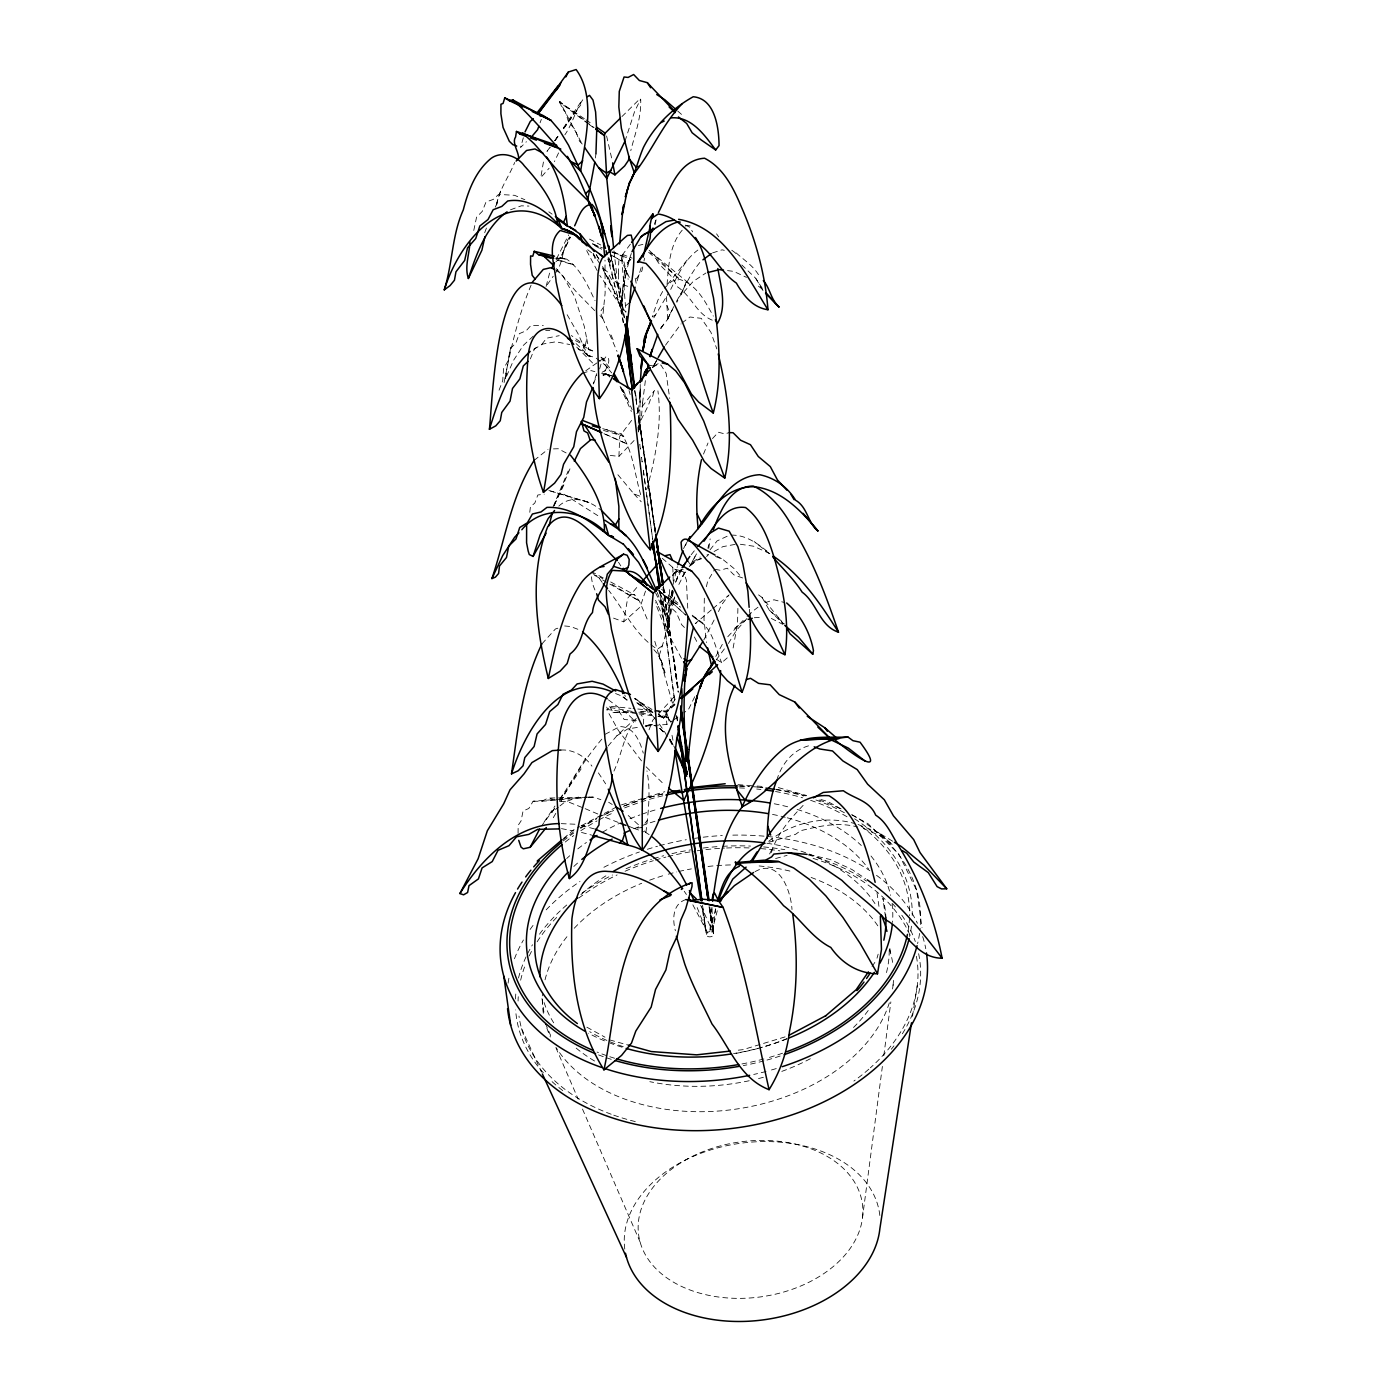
<?xml version="1.0" encoding="UTF-8"?>
<svg xmlns="http://www.w3.org/2000/svg" width="1391" height="1391" viewBox="0 0 1391 1391"><rect width="100%" height="100%" fill="white"/><g stroke="black" fill="none" stroke-linecap="round" stroke-linejoin="round"><path stroke-width="0.75" stroke-dasharray="5 3.75" d="M638.799 418.952L639.599 425.003M668.619 621.308L668.636 612.127M613.031 288.546L611.571 284.859L617.674 299.621M620.612 307.307L622.125 312.158L621.377 309.185M708.784 548.489L710.14 538.856M518.078 833.365L518.148 825.315L521.051 820.951L523.068 810.97L528.823 808.484L533.101 801.233L586.863 797.078M712.766 928.301L713.826 934.543A3.808 2.643 -8 0 1 709.74 936.856A3.808 2.643 -8 0 1 706.35 934.526L701.846 906.723M638.313 431.071L638.365 425.368M640.782 431.697L655.265 532.492L639.199 420.76L639.46 421.682M673.244 580.986L672.722 563.946M618.3 287.815L618.508 274.062M668.584 611.762L668.81 603.52M622.073 298.822L621.933 305.411M638.347 420.412L638.643 411.006M704.315 598.217L704.02 619.76L706.454 642.538M618.386 273.801L618.821 260.708M640.243 384.507L639.877 424.359L655.526 532.075M630.349 244.19L621.603 255.979L625.933 312.019M600.912 357.139L611.901 370.423M603.868 306.663L600.199 311.932L602.616 318.017L605.12 293.153L605.015 260.187M668.793 603.329L669.732 589.054M622.42 290.354L622.038 298.63M667.054 284.581C668.567 264.951 669.749 242.417 684.528 227.672M638.26 423.473L638.399 420.778M668.48 636.278L669.071 625.376M605.398 361.121L601.016 356.826M638.591 410.623L639.095 402.138M602.355 267.976L603.485 270.184M645.928 832.427C648.31 812.048 650.936 791.236 646.954 770.892M627.567 399.999L621.221 387.724M622.386 290.163L624.768 270.671L629.028 260.604M710.019 929.588L711.966 907.175M668.984 625.028L669.836 614.961M641.494 416.031L642.607 403.094M639.947 428.411L639.964 424.933L655.474 532.266M612.023 274.062L618.352 299.83M639.773 394.227L639.06 401.947M672.044 744.689L669.036 739.177M622.733 295.918L622.02 303.516M636.991 713.6L607.658 709.566L609.814 706.28L630.923 708.332M642.538 402.938L645.563 379.152M613.553 618.126L623.672 621.847L627.654 598.252L637.982 586.063M529.78 512.288L530.423 506.828L534.84 503.003L537.83 495.005L544.281 494.17M668.01 620.125L669.506 607.745M669.766 614.596L670.862 605.45M712.766 930.179L715.704 909.61M639.738 394.036L640.625 387.098M737.891 608.389L737.526 623.881L732.605 650.814M862.576 1217.055A112.949 78.174 -8 0 0 701.673 1152.165A112.949 78.174 -8 0 0 687.276 1288.918A112.949 78.174 -8 0 0 862.576 1217.055L882.381 1066.445M883.807 1055.682L890.866 1001.885M892.57 988.984L893.144 984.672M597.226 259.665L600.373 264.725M622.629 295.57L625.533 275.679L623.898 285.451M595.383 158L595.939 153.862M504.098 382.577C510.775 348.411 518.426 314.192 532.388 282.147M706.35 934.456L706.454 933.83A3.808 2.643 -8 0 1 711.931 931.727L712.748 932.074L709.149 906.845L712.853 926.545M672.983 590.932C671.331 612.996 666.341 634.574 659.195 655.491M912.496 1016.369L917.451 984.167M669.367 607.432L671.766 591.923M670.827 605.259L673.644 589.019M668.48 623.62L663.698 611.397M543.429 161.999L540.769 177.596L549.132 168.207M623.898 284.964L625.567 275.609M510.723 347.211L504.846 380.039L506.898 373.536M706.385 586.724L707.689 581.09L714.209 570.188M622.073 310.732L622.09 312.106M668.706 622.838L674.6 596.982M642.729 266.968L641.912 270.932L634.731 281.104M668.828 623.185L668.567 624.472L664.394 612.023M771.414 852.544C776.7 834.183 790.175 819.038 803.129 805.372M625.533 275.418L629.723 258.413L627.567 266.307M593.557 383.777L596.791 375.118M655.074 224.716L656.43 218.37L654.379 224.142M643.963 261.039L644.589 258.117M637.913 428.011C640.886 417.839 647.841 408.937 650.605 398.8C654.483 397.53 652.031 388.193 656.969 390.923M673.07 584.481L677.33 566.624M643.477 724.137L643.755 717.339L641.095 715.322M556.122 270.15L562.138 274.618L574.327 296.022L584.342 326.555L586.759 338.848L585.228 345.577L588.706 349.193L592.757 350.741M711.809 932.092L717.269 910.74M624.959 141.256L634.574 111.61L640.677 99.091C641.581 116.948 635.026 133.745 630.784 150.68M641.164 267.681L636.348 283.364M710.001 930.492L715.687 908.653M707.88 548.228L708.801 544.524M546.107 286.407L549.845 272.097M611.153 335.092L614.196 342.534M645.528 591.071L640.069 607.102L623.672 621.847M496.674 204.946C499.126 189.246 508.932 176.883 514.67 162.486M582.777 99.787C575.248 110.793 572.553 123.729 564.868 134.823M667.767 319.078L674.444 305.098M523.346 137.744L520.599 147.411L526.424 141.726M554.209 505.611L571.284 465.794M599.625 368.928L601.434 362.738L606.285 356.305C612.84 359.886 604.929 370.058 602.946 375.031L608.51 374.422L611.397 375.848L605.867 374.37L603.242 375.222L605.78 374.179M876.991 958.19L878.156 954.156M558.591 152.888L554.418 161.652M646.885 489.128C655.491 457.552 662.325 423.629 657.908 390.871M496.326 204.181L501.612 187.889M499.056 390.21L502.725 380.63L503.559 368.702L508.167 360.652L510.306 348.654L515.887 342.986L519.365 333.631L526.181 330.745L530.84 325.564L543.307 325.407M631.34 253.492L629.532 258.691L623.516 256.518L622.281 254.327L620.769 255.196L624.176 266.689L629.514 277.783M612.092 273.888L611.866 271.784M675.417 582.377L682.059 568.728M540.091 122.791L541.342 119.348M484.694 232.749L487.545 224.942M703.516 454.075L708.002 442.999M699.777 262.516C689.884 274.653 683.677 288.476 676.826 302.316M686.076 281.938L681.225 294.944L693.17 281.451L705.933 273.001M649.058 729.823L652.692 720.347L657.056 715.565M601.799 739.16C585.281 758.704 571.353 780.681 559.878 803.615M653.84 317.791L668.515 293.066M776.804 780.142C781.62 763.659 793.287 749.366 810.449 745.35M530.354 358.913L534.596 348.567L537.621 346.794M630.592 259.387L627.08 262.986L628.784 260.569M555.791 813.37L551.549 820.69M553.096 506.776L568.189 470.958M667.802 318.974L671.627 310.315M506.585 376.109L513.54 360.339L523.277 345.42L534.022 335.44M718.504 611.605L721.39 605.068L728.675 595.365M495.283 207.137L498.048 200.982M716.191 659.943L727.232 645.024M555.948 261.647L560.138 258.396L570.258 237.096M555.931 258.048L560.138 258.396L570.258 237.357M554.14 505.194L564.729 483.146M687.867 561.216L690.527 564.763L696.665 553.583L690.666 564.694M613.935 771.101C622.107 753.592 624.055 733.283 636.643 717.947M683.555 548.61L686.806 542.003M769.623 853.952L772.196 848.736M686.945 542.142L685.311 545.411L686.911 542.212M694.735 696.717L688.788 708.871L683.937 712.835M556.417 259.022L568.658 234.905M656.274 360.982L652.327 368.076L655.717 362.234M648.867 365.242L653.735 366.042L658.239 357.417M674.148 573.144L672.931 575.422L675.783 571.736L674.305 572.97M715.774 656.465L723.72 641.773M569.684 236.922C561.651 247.581 564.016 262.464 555.565 272.879M670.705 289.415C677.73 275.348 684.737 259.63 697.847 250.067M662.655 291.467L657.978 299.987L652.24 316.905L655.683 314.818M676.478 301.447L683.485 288.841M672.618 575.405L675.47 571.718L678.999 572.466L680.164 570.606L685.572 568.31M685.067 572.188L678.443 585.281M663.542 718.191L676.461 697.187M473.775 230.454L476.557 217.205L482.26 211.38L486.015 202.008L493.388 199.365L498.587 194.41L514.583 195.314L524.859 199.73M666.445 296.613L666.95 305.603L670.219 313.375L672.427 309.689M703.776 640.034L715.426 617.465M554.313 808.623L541.795 825.628M559.912 799.634L586.741 756.53M665.489 345.229L680.981 323.947M555.009 140.491L558.556 135.205M563.303 128.128L582.255 99.874M679.156 572.362L681.294 569.18M554.505 808.606L552.088 812.205L558.434 807.163M559.338 801.39L581.108 768.927M660.777 328.12L667.715 319.182M660.916 328.346L664.289 323.321L660.916 328.241M544.124 821.994L554.939 806.067M559.756 798.99L564.572 791.914M872.035 966.502L876.939 959.373M547.289 284.703L553.201 276.27M555.113 140.665L558.782 135.553M563.668 128.72L580.777 104.812M549.532 147.863L546.993 151.376L550.332 147.185M554.574 140.839L558.365 135.57M563.425 128.546L574.796 112.741M748.48 616.509L751.818 611.953L757.991 607.206M728.397 643.494L736.239 630.592L747.367 618.039M631.618 420.36L619.743 436.2L618.925 456.387L608.11 455.187M636.73 413.701L654.639 390.384M541.812 344.342L546.593 338.187L559.217 335.683M645.041 823.211L647.337 820.29M691.188 554.731L695.187 549.723M634.07 440.495L618.925 456.387M727.771 636.73L745.524 617.917M687.276 259.874L664.533 288.059L671.818 281.208L679.799 279.487C696.717 284.407 705.254 301.812 713.322 316.105M608.023 746.115L616.909 735.717L634.07 719.756M712.47 438.582L718.365 432.236L724.659 433.853L729.353 432.618M658.499 713.966L675.939 694.857M542.038 643.772L555.409 628.993L560.938 627.185M663.472 718.243L664.742 716.869M710.001 549.88L717.095 540.925L729.649 535.1M692.666 562.99L688.788 567.041L696.769 560.069L701.064 558.226M690.023 565.807L696.769 560.312L705.446 557.513M621.933 116.583L640.225 98.5M706.593 556.556L708.767 554.453L706.976 554.922M596.652 373.657L593.175 383.951M658.708 716.243L662.046 716.765L667.906 711.184M747.089 616.422L751.818 611.953M674.774 704.437L666.828 711.809L658.221 711.931M716.4 659.247L721.703 662.742L728.206 657.021M674.948 704.663L666.828 711.809L633.044 708.541M674.183 703.776L666.028 710.853L653.301 711.114M769.101 842.164L795.513 834.391L800.451 830.74C819.212 826.202 838.512 821.646 857.76 827.071M563.598 838.443L573.492 829.958L579.682 826.567M768.719 841.277C792.418 822.342 824.828 815.196 854.178 823.402M685.641 226.194L686.65 225.325L692.562 226.316M711.323 609.954L695.204 623.637L699.308 621.238C713.374 629.654 715.339 648.901 721.703 662.742M712.94 608.58L729.075 594.896M672.844 574.309L678.947 570.397L683.468 571.944L686.354 580.047L687.797 609.275M629.723 302.49L625.272 306.055L618.16 302.316L599.764 275.435M560.017 805.893L564.763 802.103L578.5 797.043M534.179 460.351L548.002 449.31M681.938 322.99L689.953 316.992L701.238 318.33L710.923 332.293L716.817 348.932M734.518 628.349L746.098 619.951M615.552 693.535L623.307 696.682L627.08 700.108L624.75 695.065M585.75 370.806L597.713 362.356M599.434 361.138L606.285 356.305M662.307 645.876L657.352 649.214C635.6 635.791 624.263 610.197 608.684 590.375M645.111 726.119L666.828 724.468L671.992 721.025M673.713 719.877L678.895 716.435M692.596 562.051L700.264 557.009M652.362 367.572L656.239 365.19L660.934 364.998L666.115 373.292L669.732 398.487M558.817 506.115C571.701 493.805 590.879 500.725 602.373 511.384M630.853 259.421L628.697 260.778L630.627 259.7M567.163 314.731L578.134 333.91L587.75 355.314L584.881 351.801L576.917 348.411M616.909 735.717L627.81 728.867L639.356 727.145M659.873 592.496L661.264 596.513M533.727 349.315L542.629 344.081L555.844 341.786L569.719 344.533M609.467 259.178L610.892 261.838M714.07 551.514L722.92 546.628L737.873 543.881M685.867 899.56C672.514 903.872 672.322 919.347 675.383 930.753M602.094 372.266L605.311 370.528M581.577 825.576L602.39 814.517M604.268 813.509L617.517 806.467M653.735 366.042L658.673 363.434M764.946 602.738L773.97 599.782L784.646 602.546M712.575 252.901L722.103 249.824L724.311 250.328M605.102 734.326L619.621 726.606C633.861 726.293 640.103 741.664 643.268 753.14M533.101 801.233L541.76 801.251L548.193 798.069L582.446 797.321M584.342 118.687L559.495 102.065L587.245 123.103M638.434 245.494L642.92 244.364M755.017 871.705C779.116 857.552 790.87 890.796 792.001 909.505M510.532 209.78L521.312 205.816L528.963 206.077M605.554 373.988L603.155 374.718L608.058 374.162M621.481 804.85L664.794 791.705M785.098 1036.886L743.02 1049.649L734.604 1050.588M645.633 725.876L652.501 724.954L656.135 726.154M582.325 373.223L591.14 370.632L594.879 371.64M775.587 858.543L787.097 855.343M754.305 617.743L762.703 617.239M609.814 706.28L613.014 712.575L632.105 711.566M564.624 625.967L570.466 626.506L581.142 630.506M628.819 826.306L633.844 828.323L641.599 827.61L626.333 813.805M592.879 573.196L595 575.544L597.208 575.352L602.703 578.708M541.76 801.251L586.724 797.599M588.862 797.443L593.14 797.095L600.877 799.651M553.427 448.893L558.226 448.737L570.484 455.24M560.834 750.062C572.883 749.071 585.194 756.374 591.957 766.163M584.585 797.269L593.14 797.095L588.967 797.078M640.573 711.392L651.179 711.166M613.014 712.575L636.695 712.227M638.834 712.209L656.065 711.966M636.383 720.347L624.159 719.547L619.378 711.827M545.672 330.449L549.828 330.449M561.216 823.646L575.092 824.22M737.96 784.663L754.983 785.915M757.104 786.054L765.606 786.68M731.283 535.135C746.358 534.7 758.93 544.35 769.832 553.601L753.557 546.211L739.838 544.177M556.052 258.222L566.624 259.126C580.795 268.967 587.767 285.677 595.052 300.734M601.573 373.31L606.146 373.796L609.571 376.266M560.138 258.396L566.624 259.126L556.504 256.692M727.545 270.619L733.631 271.367L746.498 277.365M575.474 340.621L585.228 345.577L571.371 335.527M560.625 801.164L568.954 802.172L583.368 807.945M611.657 251.893L622.542 256.1L628.158 279.278M639.095 713.896L655.856 716.209M657.96 716.487L668.428 717.93L669.627 723.563M548.889 490.519L589.888 502.76L549.967 490.849M587.819 355.47L594.774 357.417M632.192 711.444L606.615 706.871L607.658 709.566M640.729 712.974L651.388 714.887M659.908 716.417L668.428 717.93L666.028 710.853L666.828 724.468M715.078 569.319L720.26 570.293L727.267 568.189L733.926 574.866L743.02 578.1M561.477 828.636L573.909 830.983M809.197 854.578L830.201 859.482L851.883 869.462L865.532 878.695M581.49 832.444L591.627 835.104M630.818 594.061L634.748 594.983L639.391 601.034L648.502 622.212M555.131 799.825L548.193 798.069M581.142 825.385L595.4 829.175M602.668 428.671L621.394 433.696C633.496 452.058 634.765 476 641.321 496.743L633.966 493.927L615.604 472.018M662.272 558.295L674.67 569.11L680.164 570.606M778.369 787.602L806.658 795.53M820.812 799.477L827.523 801.407L842.32 809.579M609.78 1039.946L628.436 1045.163M736.222 252.953C744.446 260.43 753.644 265.994 759.225 275.974M603.52 430.445L623.846 436.287L604.268 428.776M557.304 260.1L573.927 264.899L555.809 258.882M627.741 286.303L617.9 283.121L611.327 279.208L607.189 271.593L600.947 267.02M585.159 808.658L601.781 815.665M633.844 828.323L643.842 831.853M858.056 824.498L878.643 832.653L892.744 845.015L884.276 837.521L861.707 827.784M622.281 254.327L632.14 258.135M715.426 556.47L722.625 559.269L734.083 568.554L742.116 578.1M605.398 817.404L618.439 822.516M592.462 243.842L602.477 247.928M612.509 252.014L622.542 256.1M593.748 244.555L601.712 247.824M609.936 377.135L606.146 373.796M603.99 433.696L627.098 443.972L603.798 433.47M685.207 225.081L689.919 227.289L692.631 231.88M608.284 374.44L611.118 375.779M665.785 716.574L667.367 717.356L664.463 716.695L667.75 717.443L671.279 722.433M771.31 618.439L782.837 624.368M589.488 239.096L600.825 245.042M614.04 251.997L621.603 255.979M688.406 282.895L654.692 255.057L647.823 251.545L679.799 279.487L649.075 250.224M603.259 577.96L592.131 571.962C590.201 579.299 593.453 587.037 596.739 593.957M610.666 581.96L634.748 594.983M851.57 814.674L868.227 823.855L898.916 854.248L916.634 890.292L922.024 927.623M586.846 1027.184L604.981 1037.182M716.991 556.157L722.625 559.269M564.016 494.24L600.077 517.069M595 575.544L607.937 582.968M609.797 584.029L639.391 601.034L610.04 583.159M595.105 245.772L600.738 249.024M610.145 254.449L621.412 260.969L610.649 254.57M636.713 702.733L651.753 714.591M592.74 243.894L601.694 249.232M641.634 705.533L636.661 702.542L646.624 709.271M892.605 841.207L878.643 832.653L884.276 837.521M645.911 832.618L649.11 834.6M658.517 714.557L663.42 718.191L658.395 714.644M608.615 802.224L612.214 804.485M712.244 320.173C695.622 313.358 691.414 295.153 676.443 286.198C673.174 272.601 658.256 268.533 654.692 255.057M652.014 709.497L634.574 698.543L652.223 712.244M659.612 591.401L680.286 606.424M582.725 345.264L588.689 349.297M586.08 119.887L593.018 124.721M596.252 358.2L604.946 364.877L611.692 372.91M548.819 211.797L552.105 214.144M588.967 124.338L594.113 128.059M758.564 594.896L762.077 597.435L783.411 623.707M731.77 250.241L735.091 252.658L737.16 256.431M665.107 672.74L660.482 658.395L663.072 665.924M664.498 673.053L662.603 666.359M769.484 553.722L754.096 541.499M692.162 615.205L704.037 624.003M658.343 590.619L680.529 607.206M692.475 616.143L699.308 621.238L692.735 615.674M659.195 714.626L662.046 716.765M591.592 252.762L587.715 249.719M626.958 700.056L622.89 696.978M559.808 103.264L559.756 101.595L583.785 119.852M585.507 121.156L594.096 127.676M674.67 569.11L678.947 572.414M758.443 286.163L763.485 290.128L755.643 278.217L741.838 264.986M635.444 698.508L655.37 714.626M604.859 364.529L609.38 369.571M576.083 343.612L584.881 351.801M661.56 589.245L677.973 603.155M587.697 355.366L584.116 352.288L583.298 345.559M677.747 111.089L684.181 116.74M659.838 728.432L667.489 736.274M762.077 597.435L769.153 609.971L784.611 623.864M659.073 590.897L685.78 615.1L659.16 590.792M608.406 699.847L628.054 714.435L635.687 721.842M599.921 315.601L602.546 318.104M576.691 347.072L594.6 364.998M684.476 627.497L681.642 624.698L676.252 612.509L668.045 604.755L663.333 593.87M769.153 609.971L783.324 623.95M646.172 766.841L664.116 784.524M594.67 310.593L576.117 291.623L556.348 268.654M762.981 290.545L755.643 278.217M582.22 144.038L579.491 141.169L574.987 129.363L568.71 122.269L565.163 111.628L562.068 108.654L560.069 101.786M640.816 429.889L655.613 533.014M633.966 493.927L641.234 501.786M653.092 716.4L656.9 720.712M653.892 649.649L658.986 655.474L653.753 637.774M644.433 830.914L645.737 832.461M618.16 302.316L625.811 312.071M641.529 760.894L618.439 730.518L606.65 709.462M602.147 582.342L597.208 575.352M659.404 724.12L666.011 734.013M669.454 739.038L673.366 745.054M602.529 266.498L605.05 270.81M593.14 253.892L596.27 258.378L593.14 253.684M716.574 233.844L718.678 236.922M608.736 257.613L612.457 265.907L619.012 291.623M684.233 891.248L686.424 894.5M598.408 772.874L605.659 783.846M618.508 562.294L620.803 565.876M669.367 635.565L665.437 624.698L668.202 632.522M673.088 744.898L671.123 741.681L675.07 748.115M681.486 658.273L664.672 627.237L655.352 602.703M692.84 904.811L707.167 931.918M598.965 259.161L595.348 253.145L599.052 259.3M640.868 431.766L638.191 425.177M700.681 905.332L713.757 933.987M597.139 270.567L585.559 248.537M602.703 318.226L617.013 351.401M620.09 386.35L631.392 411.475M581.195 142.282L559.756 101.595M694.387 636.974L697.326 642.572M608.945 280.86L613.153 289.711M610.11 281.486L607.502 275.801M615.187 293.97L614.109 291.745L620.995 308.037M655.509 592.722L658.847 599.66M655.561 600.303L658.378 606.146M623.116 389.949L632.14 409.632M609.571 281.851L610.858 284.546M606.615 275.835L607.398 277.539M521.573 1028.645L541.482 1072.026M658.812 599.938L663.733 611.136M658.343 606.32L662.099 614.909M550.697 1035.634L545.533 1023.724A176.483 122.147 -8 0 0 550.401 1036.99M555.844 1047.545L578.204 1099.151M582.499 1109.079L640.103 1242.059M697.187 907.575L707.271 933.048M771.849 838.617L772.892 841.207M662.046 615.239L665.767 624.733M593.296 254.066L596.391 262.064M657.23 592.444L664.394 611.762M659.16 655.648L673.088 705.533M609.067 262.204L607.989 259.213L610.649 269.176M616.926 294.683L617.952 297.865M616.561 273.245L613.587 247.946M660.256 592.583L667.402 623.481M629.028 390.558L630.14 394.505M610.562 254.223L611.692 258.413M606.598 135.97L612.266 160.887M610.388 254.118L611.484 258.257M610.319 252.953L614.822 271.593M611.797 274.114L614.892 286.563M618.786 301.917L621.481 313.514M609.328 261.821L610.319 266.029M608.041 257.822L608.997 261.908M618.995 291.988L620.873 300.578M620.873 300.925L622.82 310.454M635.218 278.287L636.469 284.616M586.759 338.848L588.793 349.141M667.384 623.846L669.141 632.679M672.009 735.317L673.592 743.472M662.864 597.956L665.35 611.571M639.651 425.316L639.947 427.385M638.034 428.776L638.573 431.992M663.594 587.784L668.306 620.003M663.542 587.419L678.217 688.632M709.81 906.967L713.357 932.561L709.636 906.776M624.281 317.67L619.638 285.642L624.281 317.896M634.765 390.262L639.095 420.152M663.281 587.924L678.234 690.649M709.601 908.271L712.07 925.363M877.008 892.744L879.442 909.766M663.368 586.637L678.234 689.484M663.281 586.828L678.165 691.727M634.783 390.993L655.213 532.84M663.003 587.298L678.269 692.422M709.062 906.654L711.566 923.972M885.511 917.191L882.868 898.308A176.483 122.147 -8 0 1 885.876 917.26M889.944 948.662L890.536 952.87M541.986 998.547L544.055 1013.239M639.808 444.807L640.399 449.102L639.877 444.459M641.564 457.709L642.155 462.021L641.616 457.343M643.337 470.61L645.963 489.98L643.372 470.21M646.259 492.136L652.709 539.447L646.276 491.684M659.734 591.071L674.687 700.786L659.682 590.462M676.739 715.843L677.626 722.294M702.525 905.141L706.054 930.944L702.368 905.072M676.635 715.791L677.521 722.259M636.296 399.965L635.531 391.619M749.349 609.206L749.766 612.979M713.044 931.048L711.983 908.81M666.95 305.603L667.75 318.956M639.912 424.638L639.982 427.072L639.825 414.901L639.877 424.359M668.671 621.655L668.758 628.523M889.214 950.296A175.544 121.504 -8 0 1 885.563 975.995M868.21 1010.492A175.544 121.504 -8 0 1 852.961 1028.019M810.344 1058.725A175.544 121.504 -8 0 1 781.481 1071.505M763.363 1077.277A175.544 121.504 -8 0 1 757.365 1078.86M749.21 1080.737A175.544 121.504 -8 0 1 649.823 1081.676M594.566 1061.003A175.544 121.504 -8 0 1 574.292 1046.501M553.705 1022.82A175.544 121.504 -8 0 1 543.255 999.833M580.934 894.604A175.544 121.504 -8 0 1 607.641 874.748M766.91 843.259A175.544 121.504 -8 0 1 875.408 904.306M508.08 983.176A211.328 146.264 -8 0 1 509.575 975.039M514.461 958.764A211.328 146.264 -8 0 1 523.433 939.986M530.093 929.484A211.328 146.264 -8 0 1 533.831 924.337M546.159 909.853A211.328 146.264 -8 0 1 579.995 881.477M603.885 867.288A211.328 146.264 -8 0 1 639.391 851.97M647.354 849.292A211.328 146.264 -8 0 1 657.474 846.267M659.525 845.711A211.328 146.264 -8 0 1 686.302 839.712M694.7 838.356A211.328 146.264 -8 0 1 701.064 837.469M703.185 837.208A211.328 146.264 -8 0 1 722.294 835.539M732.814 835.139A211.328 146.264 -8 0 1 765.45 836.287M767.606 836.495A211.328 146.264 -8 0 1 869.862 870.662M876.521 875.339A211.328 146.264 -8 0 1 917.399 923.259M922.685 936.595A211.328 146.264 -8 0 1 925.763 948.714M918.634 953.704A203.677 140.978 -8 0 1 901.351 1035.391M893.961 1045.858A203.677 140.978 -8 0 1 891.266 1049.249M562.746 1090.596A203.677 140.978 -8 0 1 557.513 1086.423M555.826 1084.997A203.677 140.978 -8 0 1 550.923 1080.564M543.394 1072.844A203.677 140.978 -8 0 1 515.626 1009.936M515.47 999.016A203.677 140.978 -8 0 1 515.939 992.478M518.495 978.012A203.677 140.978 -8 0 1 526.702 955.478M527.589 953.687A203.677 140.978 -8 0 1 532.51 944.75M539.517 934.178A203.677 140.978 -8 0 1 566.815 904.932M582.134 893.039A203.677 140.978 -8 0 1 612.527 874.974M626.037 868.714A203.677 140.978 -8 0 1 651.492 859.29M653.527 858.647A203.677 140.978 -8 0 1 663.716 855.726M671.94 853.657A203.677 140.978 -8 0 1 690.614 849.901M703.307 848.041A203.677 140.978 -8 0 1 720.347 846.441M722.468 846.319A203.677 140.978 -8 0 1 750.514 846.076M763.607 846.928A203.677 140.978 -8 0 1 784.802 849.675M808.171 854.856A203.677 140.978 -8 0 1 866.506 881.094M892.674 903.75A203.677 140.978 -8 0 1 895.439 906.949M901.785 915.226A203.677 140.978 -8 0 1 915.295 941.533M893.474 980.394A176.483 122.147 -8 0 1 892.622 988.688M889.336 1002.824A176.483 122.147 -8 0 1 733.77 1109.427A176.483 122.147 -8 0 1 556.365 1047.927M543.342 1013.309A176.483 122.147 -8 0 1 542.733 994.061M545.029 979.838A176.483 122.147 -8 0 1 568.484 934.804M574.24 928.266A176.483 122.147 -8 0 1 641.72 883.268M649.649 880.173A176.483 122.147 -8 0 1 666.15 874.765M668.271 874.174A176.483 122.147 -8 0 1 676.739 871.966M678.86 871.462A176.483 122.147 -8 0 1 691.379 868.888M708.036 866.454A176.483 122.147 -8 0 1 731.005 864.924M759.121 865.95A176.483 122.147 -8 0 1 792.87 871.809M811.092 877.443A176.483 122.147 -8 0 1 878.556 926.91M889.371 949.045A176.483 122.147 -8 0 1 893.005 965.406M892.066 903.594A184.134 127.45 -8 0 1 892.5 922.459M787.271 1038.694A184.134 127.45 -8 0 1 733.561 1053.578M622.09 1047.197A184.134 127.45 -8 0 1 610.301 1043.163M604.476 1040.851A184.134 127.45 -8 0 1 588.584 1033.27M566.676 858.56A184.134 127.45 -8 0 1 569.736 855.743M577.821 848.893A184.134 127.45 -8 0 1 586.428 842.442M602.512 832.166A184.134 127.45 -8 0 1 619.899 823.142M629.984 818.743A184.134 127.45 -8 0 1 639.877 814.935M641.912 814.204A184.134 127.45 -8 0 1 658.482 809.023M774.231 803.772A184.134 127.45 -8 0 1 788.94 807.11M797.113 809.44A184.134 127.45 -8 0 1 861.307 845.502M870.992 856.004A184.134 127.45 -8 0 1 890.588 895.387M624.785 1249.066A128.633 89.024 -8 0 1 741.872 1143.089A128.633 89.024 -8 0 1 879.894 1216.099M916.408 956.278A200.982 139.117 -8 0 1 870.383 1067.801M868.819 1069.192A200.982 139.117 -8 0 1 853.883 1081.05M635.287 1121.581A200.982 139.117 -8 0 1 613.118 1114.939M611.188 1114.226A200.982 139.117 -8 0 1 518.982 1016.073M518.078 1001.033A200.982 139.117 -8 0 1 518.252 996.721M520.651 980.186A200.982 139.117 -8 0 1 525.728 963.893M529.223 955.913A200.982 139.117 -8 0 1 531.936 950.609M537.135 941.811A200.982 139.117 -8 0 1 556.817 917.278M578.743 898.082A200.982 139.117 -8 0 1 617.1 874.922M625.063 871.253A200.982 139.117 -8 0 1 653.301 860.699M655.37 860.073A200.982 139.117 -8 0 1 665.872 857.099M667.976 856.56A200.982 139.117 -8 0 1 695.135 851.066M697.221 850.753A200.982 139.117 -8 0 1 724.502 848.075M726.589 847.988A200.982 139.117 -8 0 1 750.097 847.971M760.86 848.614A200.982 139.117 -8 0 1 779.829 850.84M813.074 858.386A200.982 139.117 -8 0 1 910.496 936.386M786.68 1038.781A176.483 122.147 -8 0 1 760.129 1047.875M758.025 1048.449A176.483 122.147 -8 0 1 734.952 1053.526M623.22 1046.641A176.483 122.147 -8 0 1 589.68 1031.67M573.84 866.454A176.483 122.147 -8 0 1 580.151 860.82M634.053 828.706A176.483 122.147 -8 0 1 639.982 826.376M641.981 825.628A176.483 122.147 -8 0 1 656.396 820.829M772.509 814.413A176.483 122.147 -8 0 1 785.202 817.265M787.289 817.804A176.483 122.147 -8 0 1 868.506 868.923M919.538 933.448A211.328 146.264 -8 0 1 917.591 943.62M776.248 1068.566A211.328 146.264 -8 0 1 768.11 1070.914M766.058 1071.47A211.328 146.264 -8 0 1 753.731 1074.443M562.573 839.886A211.328 146.264 -8 0 1 573.092 832.34M580.117 827.784A211.328 146.264 -8 0 1 596.982 818.169M598.93 817.16A211.328 146.264 -8 0 1 612.875 810.553M624.698 805.702A211.328 146.264 -8 0 1 664.933 793.496M738.986 786.019A211.328 146.264 -8 0 1 749.888 786.489M752.062 786.628A211.328 146.264 -8 0 1 762.842 787.584M775.517 789.236A211.328 146.264 -8 0 1 807.023 796.174M819.073 800.016A211.328 146.264 -8 0 1 840.72 808.936M852.214 814.935A211.328 146.264 -8 0 1 920.042 929.397M911.453 926.197A203.677 140.978 -8 0 1 909.627 936.543M780.142 1056.03A203.677 140.978 -8 0 1 765.972 1060.342M763.92 1060.898A203.677 140.978 -8 0 1 743.298 1065.593M611.258 1059.333A203.677 140.978 -8 0 1 605.241 1057.351M603.277 1056.656A203.677 140.978 -8 0 1 597.469 1054.482M563.32 840.877A203.677 140.978 -8 0 1 573.701 833.07M580.638 828.375A203.677 140.978 -8 0 1 596.6 818.899M604.094 815.004A203.677 140.978 -8 0 1 613.709 810.466M623.429 806.328A203.677 140.978 -8 0 1 639.06 800.607M641.06 799.947A203.677 140.978 -8 0 1 663.524 793.687M739.908 786.019A203.677 140.978 -8 0 1 748.654 786.454M757.33 787.15A203.677 140.978 -8 0 1 763.781 787.862M776.369 789.705A203.677 140.978 -8 0 1 803.876 796.052M815.926 799.999A203.677 140.978 -8 0 1 847.328 814.396M854.596 818.812A203.677 140.978 -8 0 1 912.235 915.417M909.488 917.747A200.982 139.117 -8 0 1 907.836 932.335M782.559 1053.213A200.982 139.117 -8 0 1 765.972 1058.377M763.868 1058.951A200.982 139.117 -8 0 1 740.794 1064.167M614.561 1058.238A200.982 139.117 -8 0 1 608.58 1056.308M606.632 1055.647A200.982 139.117 -8 0 1 597.087 1052.065M565.268 842.024A200.982 139.117 -8 0 1 573.753 835.574M580.76 830.74A200.982 139.117 -8 0 1 597.069 820.899M598.982 819.873A200.982 139.117 -8 0 1 614.631 812.17M624.646 807.91A200.982 139.117 -8 0 1 663.785 795.548M739.508 787.915A200.982 139.117 -8 0 1 748.132 788.332M756.704 789.027A200.982 139.117 -8 0 1 760.947 789.479M775.5 791.531A200.982 139.117 -8 0 1 802.624 797.808M810.623 800.329A200.982 139.117 -8 0 1 847.345 816.969M861.064 826.045A200.982 139.117 -8 0 1 909.558 915.591M640.156 390.297L640.016 402.347L640.156 390.297M607.415 277.313L608.093 279.156L607.415 277.313M668.81 595.852L668.428 603.381L668.81 595.852M607.432 277.678L603.294 270.01L607.398 277.748M668.741 623.29L667.384 631.879L668.793 623.272M672.218 590.271L671.244 595.8L672.236 590.253M625.028 270.689L624.037 275.887L625.115 270.48M674.548 597.226L672.983 602.564L674.583 597.226M677.678 576.743L675.696 582.238L677.678 576.743M685.137 572.084L681.712 578.03L685.137 572.084M592.757 351.019L588.81 349.645L592.757 351.019M649.284 725.024L645.911 726.085L649.214 725.128M652.309 724.694L645.372 725.633L652.309 724.694M663.437 731.562L659.56 728.223L663.351 731.649M618.039 285.624L611.258 258.396L618.039 285.624M590.497 356.2L587.958 355.783L592.027 356.565L590.497 356.2M623.411 392.262L620.16 386.576L623.411 392.262M667.193 623.811L668.515 631.027L667.193 623.811M662.585 602.077L663.82 608.076L662.585 602.077M671.644 741.838L669.68 739.177L671.644 741.838M640.538 431.054L638.66 426.029L640.538 431.054M659.23 656.761L658.865 655.839L660.586 660.516L659.23 656.761M623.29 322.608L618.317 286.007L623.238 322.469"/><path stroke-width="1.5" d="M656.204 590.358L656.535 588.254L656.222 590.879M604.911 520.251L618.839 529.502L618.873 506.394L615.222 478.365M562.138 228.872L557.721 225.081C555.513 202.617 539.065 182.186 524.32 165.842C517.226 155.809 501.629 150.663 491.145 158.348C475.531 171.023 468.106 190.932 463.29 209.919C451.814 235.322 452.649 263.577 444.268 289.867L450.041 285.624L454.44 280.252L455.952 271.819L464.681 260.43L467.532 247.824L475.722 238.574L479.843 225.968L488.015 219.535L493.179 209.728L501.803 206.424L507.698 200.999C529.745 197.192 548.523 212.788 561.947 228.628C572.118 230.506 581.09 238.835 586.932 245.651M623.359 544.055L638.573 562.312L653.84 589.106M685.763 753.679L686.198 761.364C683.503 716.678 681.364 670.775 693.483 627.393M657.752 334.396L650.049 356.496M688.006 616.891C684.615 662.516 684.198 712.175 658.152 751.436C631.375 716.278 621.638 671.557 611.449 629.323C609.171 610.388 600.703 587.628 612.353 570.362L625.724 571.145L653.231 593.261C647.58 645.807 655.578 698.873 658.152 751.436M628.402 549.097L633.496 554.905L628.419 548.871M595.939 153.862L596.704 130.858L595.609 111.958L593.001 100.082L589.541 95.37L587.489 96.64M767.276 838.46C767.415 818.69 769.432 798.625 776.804 780.142M640.312 382.629L641.929 358.878M738.273 862.959L778.525 861.533L764.215 860.177L735.352 862.629L778.525 861.533L793.67 867.984L809.51 879.477L825.924 895.96L842.824 917.278L860.055 943.289L877.512 973.804C857.969 973.561 841.607 963.024 830.792 947.427C811.318 937.534 800.607 918.495 783.585 905.715C770.266 889.718 754.618 875.669 738.273 862.959L736.9 863.22M469.897 241.93C469.549 254.188 464.316 266.342 468.367 278.478L481.895 250.206L484.937 236.731M619.586 243.929L622.42 214.614L627.515 189.367M641.894 359.052L641.216 368.598L642.138 359.052M528.006 361.347L523.294 365.972L519.886 378.891L512.514 388.472L510.045 401.13L501.751 412.449L500.256 420.725L495.822 425.837L489.423 429.297C492.849 397.756 497.491 221.065 561.808 305.551M606.18 250.797L606.754 254.57M650.814 229.272L650.084 238.365L646.572 248.867M688.128 762.442L689.136 749.662M618.526 381.482L614.126 373.744M689.014 749.366C692.596 721.042 693.674 689.727 711.288 665.906L705.046 674.757L699.621 687.884L702.351 680.964M651.944 218.683L652.848 213.884L653.109 215.988M683.381 764.302L687.397 773.865L675.33 748.323M712.175 899.212L713.096 893.996L714.713 893.265L718.417 900.586L702.89 899.229L689.188 900.62M687.867 561.216L681.694 549.567L681.068 542.247C688.023 529.449 703.95 559.808 709.48 562.555C723.32 581.334 734.744 601.66 750.862 618.717C758.425 633.913 768.806 647.823 784.959 654.726C789.966 622.646 783.237 589.923 774.578 559.026C768.719 540.004 761.885 519.799 745.576 507.541C724.763 504.429 714.018 527.05 703.95 541.221M580.69 170.919C585.298 139.882 596.165 96.709 576.117 69.55L568.345 72.036L537.656 114.323L559.825 85.338M712.592 901.229C717.391 868.784 721.599 833.574 742.238 806.797M594.809 162.138L587.715 199.835L594.913 215.622L577.282 174.24L567.406 156.366M647.545 232.662L643.911 234.61M592.792 387.446L586.515 401.929L583.733 417.404L576.483 431.697L573.753 446.772L563.564 464.264L561.008 474.418L554.592 483.164L543.446 492.362C551.305 452.231 551.201 403.581 582.325 373.223M615.744 691.049L602.999 684.094L592.131 681.277L577.143 683.903L571.44 690.075L562.972 694.3L557.878 704.611L549.671 711.618L545.533 724.468L537.082 733.926L534.109 746.515L524.79 757.608L523.068 765.78L518.217 770.753L511.505 773.9C517.887 729.823 522.199 684.615 541.829 644.068M603.955 1069.853C618.091 1005.397 615.483 910.062 690.336 883.111L692.092 882.746L692.005 886.484L685.711 908.81L680.755 920.164L677.261 936.073L669.975 951.409L665.924 969.892L655.544 989.436L651.162 1007.154L635.809 1031.079L631.497 1043.076L621.568 1055.404L603.955 1069.853C575.909 1025.497 570.119 970.431 571.91 918.929C574.344 899.577 583.055 868.54 608.058 871.462C630.279 872.227 652.309 882.763 670.618 895.508L659.977 899.873M556.748 145.307L516.444 131.45L515.592 136.996C511.592 142.664 518.687 151.602 518.617 158.018M911.505 1022.802L879.842 1228.879A128.633 89.024 -8 0 1 756.478 1320.65A128.633 89.024 -8 0 1 625.498 1253.239M612.196 774.665C612.336 792.87 599.312 806.989 598.965 825.002C587.106 842.372 587.645 865.428 569.371 878.538C576.413 833.8 582.951 787.045 606.754 747.593M642.712 350.132L645.58 335.787L650.466 323.321M642.972 350.271L644.207 342.621M877.512 973.804L881.459 949.497L880.347 916.147M570.484 455.24C587.106 476.087 605.207 504.011 604.407 531.258L608.51 535.205L623.307 544.159M646.12 375.396L648.31 364.407M787.306 628.819L790.018 633.774L812.796 654.222L813.457 650.658C810.031 632.14 800.677 615.205 786.663 602.964M650.188 226.211L643.077 257.179M647.823 736.048C640.886 773.639 642.364 812.205 642.294 850.266C665.993 818.412 672.392 777.065 676.756 738.36C680.547 722.242 682.859 704.854 681.746 688.493M701.481 459.691C696.404 482.225 695.639 505.542 698.126 528.493C715.722 508.358 729.04 476.296 759.677 474.714C774.665 477.791 787.723 487.215 795.582 500.221C807.702 507.263 807.597 522.807 817.908 530.927L803.111 513.331M724.763 478.104L703.724 421.073L684.528 382.734L675.783 370.945L667.697 364.199L637.13 348.706L645.667 361.104L671.801 406.363L677.869 419.16L692.614 440.112L704.298 461.464L711.114 468.541L724.763 478.104C734.205 437.226 727.736 394.331 718.26 353.992M643.946 342.482C641.216 341.456 658.917 304.264 647.545 330.484M623.533 554.157L616.3 559.843L612.927 567.615L607.293 574.187C605.068 588.376 593.696 598.026 592.496 612.527C581.264 624.733 584.307 643.355 570.014 653.996L567.145 663.559L560.121 671.175L548.315 678.478C555.061 646.206 562.242 613.031 579.96 584.724C590.045 569.128 608.441 563.494 623.533 554.157L627.15 555.235L629.201 559.46L628.836 564.937L626.089 571.649C635.496 569.441 642.399 578.5 647.198 585.194M630.801 281.295L663.368 346.881L679.017 370.962L691.344 393.914L698.63 402.051L713.287 413.057C723.059 375.379 718.625 335.857 713.479 297.778C708.61 277.626 706.871 255.301 695.483 237.513M651.423 320.486L651.04 322.173L646.763 312.784M629.514 183.056C635.93 171.841 638.295 159.13 643.511 147.307C654.222 126.164 672.496 108.272 693.205 96.761C714.991 98.587 718.938 127.624 719.043 145.638L715.67 149.967L701.22 139.969L692.144 132.771L686.702 123.486L678.425 116.966M629.358 156.54L628.402 160.434L624.646 165.964L614.944 174.866L609.362 171.615M601.538 236.713L598.773 226.264L600.39 231.323M549.045 525.694L552.418 512.601M629.723 302.49L635.131 287.189M641.72 381.186L644.502 372.51L648.05 368.146L650.084 367.607M574.639 225.811C578.447 217.987 581.351 205.451 591.279 204.373L592.062 204.442C604.007 218.439 602.581 239.13 604.72 256.327M717.669 900.673C721.373 887.858 725.633 871.705 739.351 866.297M645.633 335.979L651.005 322.347M504.742 97.874L509.349 100.708L512.792 99.909C537.448 121.452 556.522 148.524 580.464 170.919L568.519 145.203L559.478 130.337L551.079 120.478L543.377 115.696L504.742 97.874L503.09 103.438L500.951 104.255L500.899 113.749L503.055 127.433L509.332 141.291L512.862 144.664L516.722 146.038M554.487 256.187L534.248 251.302L532.77 256.205L530.597 255.927L530.545 264.342L532.197 275.314L535.031 279M620.403 118.096L605.155 133.153L604.407 135.501L606.789 178.431L624.959 141.256M608.267 789.149L621.308 818.882L624.872 833.053L622.246 841.225L619.238 842.807L593.279 835.643M489.423 429.297C498.1 401.321 507.871 371.71 530.162 351.419M608.493 535.309C590.375 521.712 570.727 506.307 546.941 507.402L540.995 511.958L532.405 514.009L527.415 522.738L519.712 527.519L515.991 538.943L508.776 546.054L506.48 557.513L499.491 565.998L498.604 573.492L495.422 577.143L491.927 578.586C505.368 538.839 511.158 496.17 534.179 460.351M526.633 524.129L526.58 542.838L528.145 550.906L529.275 554.54L533.083 556.417L540.021 535.17L548.071 518.721L554.557 510.497M629.636 182.934L625.359 196.844L629.341 182.899L634.122 173.214L631.827 177.665M677.834 564.746L682.911 550.575M742.064 692.266L732.396 660.342L714.418 610.075L698.665 579.108L691.762 571.145L656.778 551.392L666.167 573.109L693.344 627.185L708.28 650.049L720.329 672.809L727.441 680.808L742.064 692.266C752.079 667.836 750.966 640.729 749.975 614.874M556.678 89.754L560.851 82.834M718.086 901.403C726.45 878.017 739.247 850.84 765.033 843.259M468.367 278.478C476.557 254.223 485.337 227.359 507.072 211.832M653.005 228.002L651.631 231.845L654.187 228.941L665.959 221.621L674.392 220.074M683.92 800.208C703.863 759.903 719.077 715.843 720.642 670.618M538.839 126.233L537.604 129.676L532.249 136.022M708.471 651.857L711.531 665.802L713.792 660.134L708.471 651.857L707.602 647.823M658.43 212.493C668.932 192.567 677.278 159.948 704.542 158.226C723.494 167.859 733.405 187.924 741.403 206.998C755.591 239.461 765.224 274.305 767.971 309.741C752.67 307.55 743.507 295.501 736.378 283.086C721.425 272.914 714.365 255.996 700.282 245.025C689.519 231.584 676.13 216.735 658.256 214.005L651.423 218.404L649.632 227.063L651.475 232.001M713.253 529.971C720.19 511.592 729.892 486.259 753.226 486.05C773.274 495.283 786.158 514.218 795.948 533.605C814.396 564.329 826.897 598.269 838.495 632.21C819.334 625.811 817.265 603.207 802.138 592.149C793.878 579.004 782.542 568.745 772.718 556.783M511.505 773.9C524.372 732.483 559.478 669.071 611.901 691.814M580.03 234.123L582.499 242.503M734.97 685.207C715.67 723.303 729.562 768.284 742.203 806.484C752.479 784.246 765.537 762.459 785.376 747.489C803.755 734.587 826.897 737.786 848.023 737.091L852.944 740.673L860.055 742.203C886.293 777.447 857.778 758.495 835.348 740.238M444.268 289.867C458.943 242.243 505.003 183.473 557.721 225.081M686.754 666.776L702.681 641.825M720.59 901.385L732.779 879.077L746.115 867.115M634.539 173.006C651.944 150.871 662.742 124.129 682.199 103.664M571.562 227.794L567.354 226.072L563.564 222.351L566.224 216.44C563.824 195.662 558.713 174.431 546.628 157.044M631.949 251.754L640.712 237.113M491.927 578.586L502.725 555.565L514.635 537.256L518.947 532.77M593.296 388.106C594.079 410.606 600.164 432.757 606.841 454.127C617.778 487.233 626.645 523.103 650.258 549.775C672.635 504.585 671.679 451.762 670.062 402.295M551.723 268.341L554.54 262.725M524.998 131.936L530.284 121.434L533.362 118.722M558.73 828.914L537.639 829.366L528.841 834.374L516.53 836.808L508.984 845.693L498.013 850.318L492.223 861.585L482.103 867.897L478.417 878.921L468.993 885.65L467.602 892.518L463.586 894.813L459.917 893.544L478.139 858.716L487.337 830.775L503.733 803.772L510.028 789.792L524.059 773.848L531.936 762.581L552.349 750.618L560.834 750.062M565.859 76.888L568.345 72.036M676.374 936.317L684.72 963.928C692.023 984.776 702.507 1004.163 712.018 1024.002C729.806 1047.006 739.473 1078.181 769.067 1089.675C780.142 1071.748 787.115 1051.839 789.532 1031.027C797.512 992.583 798.069 952.609 792.679 913.765M658.239 357.417L664.376 346.915M546.107 533.205L533.083 556.417M518.739 840.355L521.051 847.154L523.346 848.823L530.162 847.293L539.569 829.123M751.696 862.229C768.475 834.374 791.566 792.783 829.019 795.722C858.508 813.805 866.941 850.718 875.148 882.329M698.178 528.545C709.41 507.402 728.693 485.946 754.635 486.763C781.638 490.049 801.442 511.053 817.908 530.927M637.895 262.221L638.904 261.664C648.154 245.581 659.56 226.663 678.652 221.795L680.251 222.143M618.925 518.895L615.483 524.963L618.839 529.362M687.763 540.803L690.336 536.543L687.989 540.177M682.355 567.598L689.849 556.4M687.832 540.751L698.073 528.719M574.274 461.238L580.43 448.615L590.845 439.695L595.035 440.008M750.079 862.507L757.052 851.901M637.513 262.412L643.946 252.797M532.388 282.147L543.307 269.402L550.349 267.785L554.592 269.176M669.714 577.039L653.231 593.261L625.724 571.145M868.384 971.857L856.16 989.714L825.419 1016.021M682.32 567.493L685.554 562.816M459.917 893.544C481.651 858.595 515.522 824.463 559.217 823.559M613.327 378.839L631.949 390.002L649.371 370.319M631.601 242.503L652.848 213.884M599.399 398.608C623.203 367.572 628.054 325.355 630.992 287.241C633.548 270.237 635.843 251.841 631.166 235.096L627.48 235.392L624.437 237.931L602.181 258.204L599.764 263.508L597.991 273.923L596.513 309.724L599.399 398.608C574.014 364.998 565.007 322.225 556.122 281.782C554.939 265.646 546.089 242.938 560.243 230.471L574.813 234.87L579.717 239.652M711.618 665.82L715.061 661.403M536.891 113.001L557.982 85.981M697.847 546.385L709.566 533.483L718.469 528.076L729.18 531.188L737.804 546.472L742.864 563.772L747.889 591.262L749.14 607.328M530.162 847.293L546.315 827.558M708.315 669.836L711.549 665.924M742.359 806.71C779.986 787.549 802.816 740.047 848.023 737.091M640.851 582.864L660.899 560.469M637.513 383.186L631.81 389.463L631.844 392.332L650.258 549.775M661.403 585.037L655.978 590.862L656.778 587.002L658.256 587.576M753.574 872.522L734.378 885.684L719.199 900.916L711.149 900.186M521.834 529.762C542.82 503.368 582.273 509.732 604.407 531.258L602.842 531.032M585.507 193.766L590.149 189.159M516.148 161.078L526.563 150.471L534.979 148.959L542.89 153.097M681.121 698.543L717.652 664.655M718.469 900.499L728.049 891.631M689.049 884.259L690.336 883.111M582.742 160.852L578.134 164.955L571.527 161.912M684.685 696.074L692.805 688.928M709.045 674.618L712.296 671.766M680.703 698.108L710.053 672.601M537.187 861.046L561.947 839.851M644.103 234.331C635.183 241.878 647.528 230.193 651.475 232.036M702.89 259.839L711.236 253.701M813.352 797.843L823.246 792.435L843.363 790.749C854.613 798.886 869.705 800.607 875.687 815.143C886.867 822.307 891.648 834.861 898.377 845.589C919.573 879.981 934.456 918.477 942.124 958.26C915.504 957.843 906.428 930.37 885.406 919.729C872.331 904.95 855.848 894.257 841.868 880.329C825.089 868.958 808.484 856.178 787.932 852.718L773.848 854.074L771.64 856.908L766.25 859.742M689.745 788.175L682.512 792.748L671.957 790.853L668.654 788.071M657.178 587.106L658.604 587.715L657.647 586.95M681.329 889.44L682.72 888.571M681.764 746.15L678.304 729.284M788.958 1035.304L825.924 1015.656M611.258 170.467L606.302 173.023L598.599 167.668L584.794 147.724M592.201 209.745L589.993 204.321L595 215.97L588.636 201.973M660.916 122.634L664.185 121.052M516.444 131.45L520.13 134.162L522.877 133.223L534.422 143.986L558.052 170.937L588.028 200.808M665.194 555.687L669.993 554.609L672.392 560.104M613.414 566.276L623.081 569.441L627.758 567.632M691.675 659.56L686.998 661.281L683.972 658.725M746.48 679.556L750.514 678.304L758.564 683.364L770.145 684.807L779.256 694.631L794.748 701.968L831.957 740.29L848.371 748.132L865.011 761.016M758.46 861.794L762.303 860.716M650.658 229.915L654.187 228.941M748.149 619.395L752.253 618.282M707.863 272.514L719.46 269.628L723.511 270.132M639.373 166.277L636.052 167.042L629.723 159.635L621.394 128.389L618.839 106.951L619.273 91.389L624.072 76.992L628.106 77.427L633.653 74.523L639.373 80.504L647.319 82.66L675.296 112.097M534.248 251.302L538.595 254.692L541.725 254.188L553.792 258.204M600.373 566.937L604.077 566.502M689.745 787.723L725.198 783.742M730.379 1051.057L696.682 1054.847L651.231 1051.544L628.436 1045.163M539.899 115.853L543.377 115.696M833.139 738.586L800.347 739.977L839.242 738.551M814.187 746.811L819.786 748.984L832.496 750.949L842.929 760.964L857.221 769.588L867.636 784.194L884.293 799.738L893.474 815.891L913.678 839.59L920.007 852.527L946.732 888.779L941.551 888.919L937.117 886.641L928.284 872.609L913.783 862.037L906.671 853.17L901.977 850.475M729.353 432.618L733.057 432.723L740.534 440.199L750.462 444.72L758.286 456.509L770.301 466.594L777.465 479.982L786.976 490.206M670.723 117.905C691.362 115.888 704.82 135.396 715.67 149.967M626.802 322.329L628.332 336.326L627.532 328.606M787.932 852.718L807.076 854.387M739.995 864.889L735.909 864.211L735.387 861.811M827.941 739.612L831.957 740.29L817.873 727.163M610.475 523.99L615.483 524.963L602.373 511.384M691.31 901.038L723.111 907.419C745.298 966.136 755.348 1028.627 769.067 1089.675M678.617 219.309C723.616 227.272 745.906 274.757 767.971 309.741M685.867 899.56L723.111 907.419L718.452 900.586M662.168 362.981L667.697 364.199M638.904 261.664L645.946 263.438C684.772 303.255 694.405 362.529 713.287 413.057M628.002 845.189C651.527 850.162 668.462 869.462 682.059 887.997M629.497 344.377L628.715 335.944M595.4 829.175L622.246 841.225L627.81 845.067L624.872 833.053M592.27 425.872L598.513 427.559M581.177 421.473L582.812 424.29L601.868 432.601M619.238 842.807L627.776 845.189M538.595 254.692L551.062 258.291M576.761 235.844L571.736 232.245L562.625 228.959L566.433 229.828L576.778 235.914L586.95 245.616M630.471 694.474L615.57 689.553C597.122 697.013 604.129 723.164 604.929 738.673C611.24 777.239 618.821 818.134 642.294 850.266M520.13 134.162L526.233 136.422M530.301 137.918L536.404 140.161M544.542 143.169L556.73 147.672M582.725 420.517L600.356 427.28M567.528 338.343L572.205 340.795M607.189 698.751C579.508 681.451 563.72 708.158 560.051 732.866C554.087 781.359 556.104 831.366 569.371 878.538M749.836 801.859L745.124 800.034L736.621 789.497M620.299 823.246L625.898 825.419M522.877 133.223L560.834 149.08M679.573 745.454L682.007 753.331M701.899 523.798L697.187 514.131M582.812 424.29L600.147 431.992M566.832 230.193L571.753 232.384M687.119 569.023L691.762 571.145M629.271 574.466L647.806 584.794L655.77 590.845M509.349 100.708L522.616 107.003M532.11 111.489L551.079 120.478L512.792 99.909M663.803 890.744L671.349 894.674M687.032 539.569L715.13 555.113M894.361 842.268L901.333 846.545L924.093 865.289L946.732 888.779M626.419 386.594L631.879 389.967M615.813 806.763L623.012 811.283M649.545 586.689L655.213 590.323M656.726 94.536L664.898 99.804L676.148 109.68M807.249 716.278L824.915 727.858L835.869 737.317M712.853 656.917L699.29 646.293M581.508 240.869L603.868 257.092M618.908 529.571C638.313 543.498 646.276 567.806 655.787 588.706M867.254 879.842C897.073 900.725 920.355 929.431 942.124 958.26M596.478 127.12L605.155 133.153M555.374 216.492L563.564 222.351M595.817 129.293L604.407 135.501L595.817 128.98M623.081 569.441L625.933 571.527L623.255 568.293M773.187 556.087C801.355 575.057 820.586 604.007 838.495 632.21M553.548 265.368L541.725 254.188M556.47 218.474L567.354 226.072L566.224 216.44M599.677 254.292L602.877 256.744M689.397 892.361L696.3 898.899M658.169 553.253L656.778 551.392M671.957 790.853L683.763 800.312M652.362 836.93C667.819 849.623 677.573 867.706 686.789 885.111M784.75 625.341L798.608 637.304L812.796 654.222M669.106 106.968L675.139 112.636M582.568 631.914C601.66 648.136 613.953 670.758 623.985 693.413M763.311 280.582C770.197 288.372 770.91 299.865 778.96 306.994L765.519 293.188M607.519 588.654L603.242 583.837M766.302 293.188L778.96 306.994M791.062 494.587L794.139 499.717M617.361 560.521C601.138 547.237 571.249 496.135 547.758 526.615C528.702 574.448 536.352 629.706 548.315 678.478M614.04 378.23L617.03 381.76M573.77 344.377C553.914 319.6 531.066 323.842 528.024 357C524.407 402.399 527.798 449.345 543.446 492.362M647.424 585.228L643.772 580.551L647.51 585.437M598.599 167.668L606.754 178.517M794.748 701.968L799.286 708.071M824.915 727.858L827.349 731.231M608.823 462.108L584.394 424.724M594.166 251.441L580.343 234.175L569.98 227.255L575.787 230.402M647.319 82.66L650.658 87.755M561.947 228.628L557.808 219.048M746.132 582.864L758.704 602.094L771.675 626.106L784.959 654.726M613.953 375.918L617.361 381.186M648.867 365.242L639.895 356.044L637.13 348.706M580.656 171.076C595.365 195.922 601.99 224.542 609.849 252.067M683.537 661.681L686.632 666.776M688.597 897.734L690.718 901.281M715.339 319.808L717.373 323.512C727.163 306.942 720.834 286.285 717.843 268.533M675.035 750.392L677.034 754.183M689.397 890.536L693.726 899.821M677 754.478L681.938 764.841M542.386 1073.991L626.489 1257.36M608.441 614.405L605.137 606.876L598.513 600.112L596.739 593.957M683.207 764.546L687.171 773.639M681.886 765.12L686.702 776.3M643.807 305.933L645.928 310.906M581.177 424.029L581.873 423.09L583.977 430.914L587.663 432.949L590.062 440.025M594.861 215.848L600.251 231.567M629.723 159.635L634.383 172.953M618.073 355.401L619.934 361.156L618.039 355.487M600.199 231.793L605.502 248.415M618.282 355.192L628.471 388.576M767.797 826.184L770.684 835.069M677.434 738.012L679.677 745.263M634.644 387.254L628.367 336.118M605.502 524.529L608.597 535.17M682.007 753.696L684.407 762.529M686.093 769.814L686.876 772.648M609.988 252.119L608.493 245.668L610.319 252.953M684.389 762.894L686.006 769.223M651.875 543.655L653.057 549.706L651.84 543.725M652.17 543.516L660.308 584.533M681.816 746.411L684.424 759.764M612.649 162.886L614.944 174.866M684.476 759.99L687.119 773.987M675.157 751.87L700.855 900.62M632.296 388.802L631.723 385.968L631.966 390.019M680.773 705.846L709.114 900.829M625.202 324.068L634.47 388.124M655.874 536.752L662.655 583.664M680.721 707.741L708.367 899.734M655.839 534.613L663.055 584.481M680.755 706.958L708.697 900.342M655.856 535.361L662.794 584.116M680.547 707.845L708.175 900.325L680.582 708.993M625.202 324.346L634.157 386.698M655.752 535.918L662.846 585.228M688.197 759.051L708.21 900.064M503.803 976.169L510.706 1025.306M653.005 541.603L659.16 586.776M678.199 726.589L701.951 900.829M625.046 335.527L632.349 389.341M652.988 541.082L659.334 588.515M678.026 725.737L701.777 900.759M624.976 335.335L632.244 388.976M613.587 247.946L606.806 178.622M627.48 328.815L626.489 318.469M626.663 316.47L627.185 321.947L626.628 318.226M622.455 690.11L622.681 693.553M539.899 976.812A175.544 121.504 -8 0 1 577.717 897.595M613.135 871.479A175.544 121.504 -8 0 1 762.72 842.685M881.338 915.208A175.544 121.504 -8 0 1 886.936 931.414M926.458 952.922A211.328 146.264 -8 0 1 735.37 1128.031A211.328 146.264 -8 0 1 507.541 1008.597M892.292 924.546A184.134 127.45 -8 0 1 879.79 963.389M874.4 972.326A184.134 127.45 -8 0 1 789.219 1037.912M731.492 1053.909A184.134 127.45 -8 0 1 626.159 1048.414M584.829 1031.166A184.134 127.45 -8 0 1 565.181 859.986M589.993 839.973A184.134 127.45 -8 0 1 597.017 835.435M660.586 808.467A184.134 127.45 -8 0 1 769.971 803.007M885.876 917.26A176.483 122.147 -8 0 1 883.824 940.177M870.105 973.109A176.483 122.147 -8 0 1 866.558 978.499M864.002 982.046A176.483 122.147 -8 0 1 857.012 990.635M577.369 1023.55A176.483 122.147 -8 0 1 567.963 872.244M581.803 859.447A176.483 122.147 -8 0 1 612.144 839.103M623.916 833.157A176.483 122.147 -8 0 1 629.967 830.427M658.482 820.221A176.483 122.147 -8 0 1 768.215 813.631M917.069 945.671A211.328 146.264 -8 0 1 782.281 1066.671M749.627 1075.33A211.328 146.264 -8 0 1 605.624 1068.81M601.66 1067.471A211.328 146.264 -8 0 1 515.522 892.605M517.556 889.075A211.328 146.264 -8 0 1 522.008 882.085M525.642 876.921A211.328 146.264 -8 0 1 530.893 870.175M533.675 866.871A211.328 146.264 -8 0 1 539.256 860.716M909.14 938.612A203.677 140.978 -8 0 1 784.124 1054.674M739.125 1066.358A203.677 140.978 -8 0 1 615.326 1060.585M595.591 1053.735A203.677 140.978 -8 0 1 561.668 842.216M667.645 792.748A203.677 140.978 -8 0 1 680.077 790.279M684.285 789.584A203.677 140.978 -8 0 1 737.717 785.967M765.902 788.123A203.677 140.978 -8 0 1 774.3 789.358M907.436 934.369A200.982 139.117 -8 0 1 786.611 1051.77M738.725 1064.532A200.982 139.117 -8 0 1 616.578 1058.829M593.035 1050.379A200.982 139.117 -8 0 1 561.999 844.702M665.906 795.061A200.982 139.117 -8 0 1 737.334 787.845M765.154 789.984A200.982 139.117 -8 0 1 773.448 791.201M684.772 675.278L684.337 681.19L684.772 675.278M685.415 675.191L685.033 681.138L686.771 668.219L685.554 675.33M644.172 342.812L643.025 350.462L645.772 336.187L644.172 342.812M623.655 205.259L622.107 214.51L623.655 205.259M686.319 666.776L685.485 670.427L686.319 666.776M645.893 336.135L644.502 342.725L645.893 336.135M697.221 695.917L694.978 704.785L697.221 695.917M652.136 349.402L650.206 356.67L652.136 349.506M649.806 323.894L650.71 322.434L649.806 323.894M708.575 669.993L710.61 667.471L708.541 670.097M702.577 680.825L700.038 687.989L702.577 680.825M646.38 369.519L644.763 372.266L648.31 367.902L646.38 369.519M632.105 388.611L631.67 386.681L632.105 388.611M623.481 371.449L620.16 361.121L623.481 371.449M632.262 386.924L632.488 388.976L632.262 386.924M647.389 568.502L643.111 560.069L647.389 568.502M650.745 231.88L647.876 232.367L650.745 231.88M630.436 354.183L631.531 364.494L630.436 354.183M609.136 535.761L613.379 537.535L609.136 535.761M612.075 536.37L610.614 535.952L613.483 537.117L612.075 536.37M619.412 530.127L626.228 535.778L619.412 530.127M601.381 222.96L604.563 233.897L601.381 222.96M610.875 226.055L611.884 236.54L610.875 226.055M594.635 216.127L594.183 215.101L594.635 216.127M590.236 203.868L589.645 202.703L592.688 209.276L590.236 203.868M662.985 583.629L655.787 534.248L663.003 583.49"/></g></svg>
